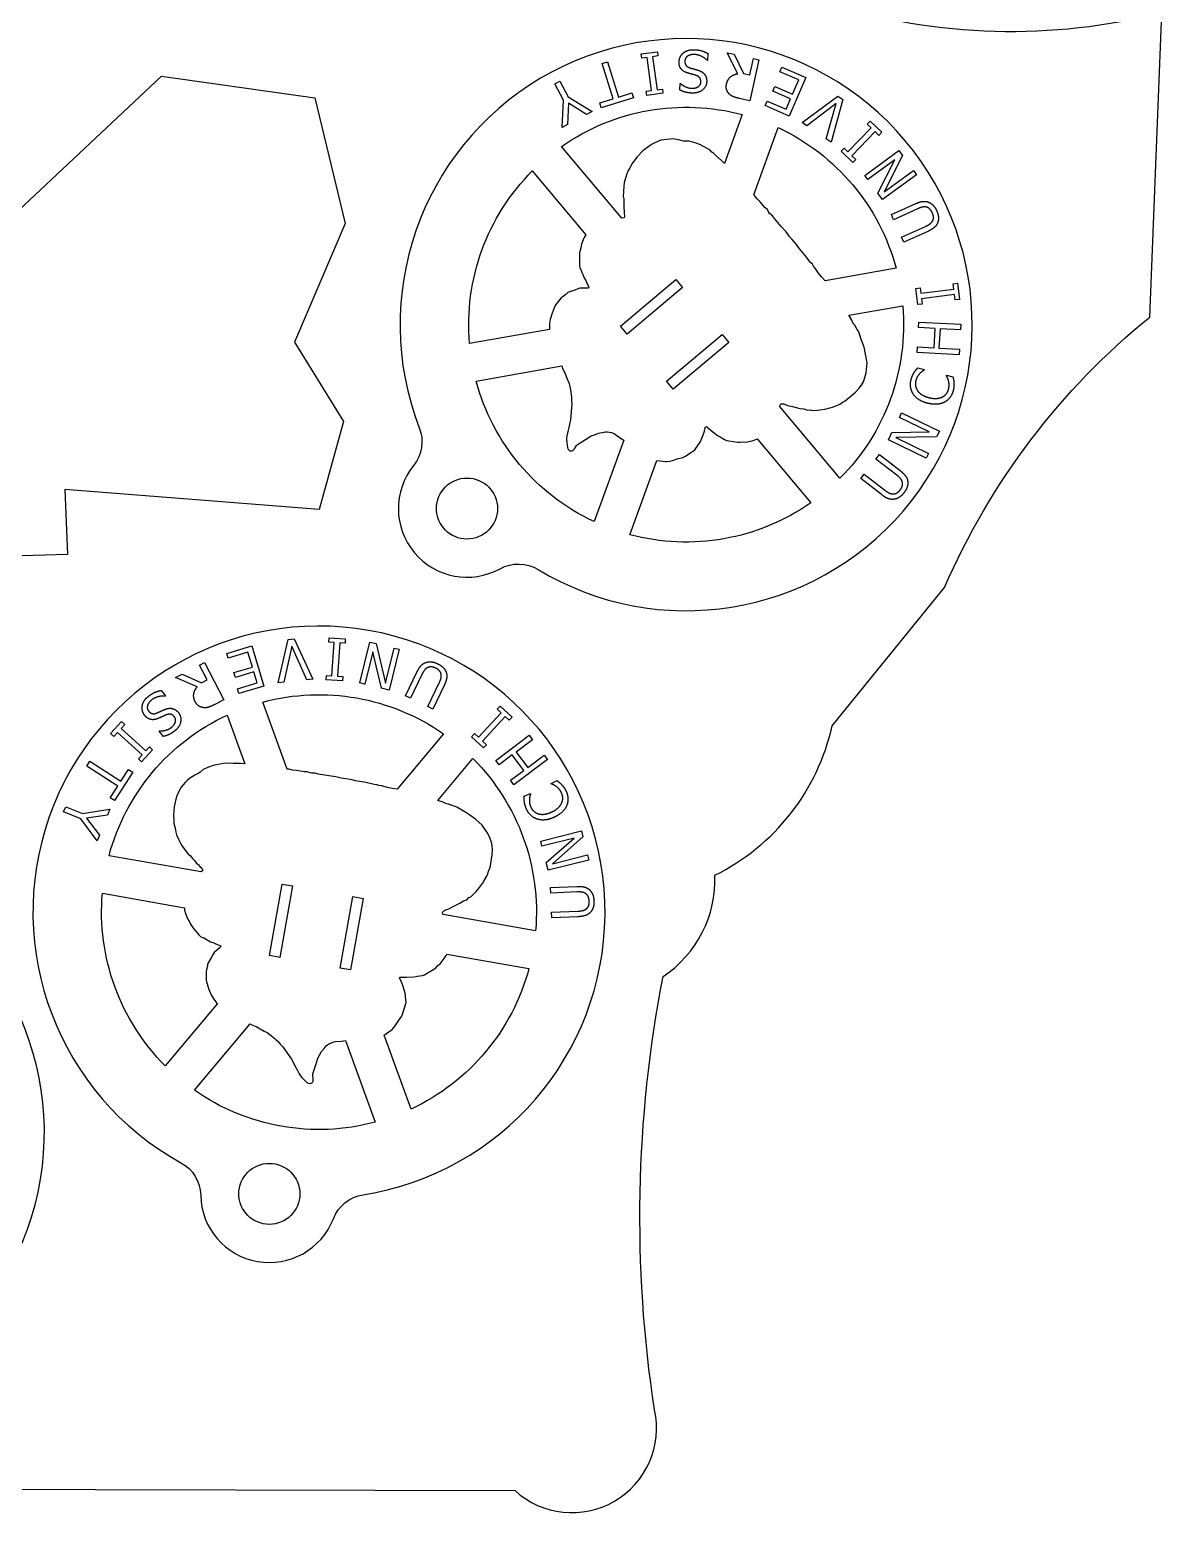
# Model space of a CAD drawing. Header units: millimetres. Extents: x -19 to 172, y -2 to 150.
# Drawn here: x 112.2 to 171.5, y -2.3 to 76.5 of the extents above; entities that cross this region are included whole.
import ezdxf

# ---------------------------------------------------------------- set-up
doc = ezdxf.new("R2010")
doc.units = ezdxf.units.MM
doc.layers.add('SCRAP_OUTLINE', color=8, linetype='Continuous')

msp = doc.modelspace()

# ---------------------------------------------------------------- linework, layer by layer
for points in [[(132.285, 53.696, 0.821365), (136.824, 48.285, -0.267689), (138.822, 48.244, 6.023346), (132.591, 55.67, -0.267689)], [(148.593, 69.533), (148.437, 69.684), (148.135, 69.949), (148.033, 70.049), (147.931, 70.123), (147.816, 70.238), (147.677, 70.308), (147.332, 70.509), (147.112, 70.603), (146.735, 70.708), (146.525, 70.701), (146.441, 70.708), (146.203, 70.769), (145.882, 70.817), (145.755, 70.813), (145.569, 70.794), (145.253, 70.745), (144.98, 70.63), (144.796, 70.541), (144.634, 70.439), (144.312, 70.19), (144.012, 69.883), (143.838, 69.648), (143.744, 69.538), (143.625, 69.301), (143.519, 69.12), (143.467, 68.983), (143.398, 68.753), (143.34, 68.52), (143.307, 68.334), (143.279, 67.785), (143.298, 67.75), (143.315, 67.683), (143.307, 67.501), (143.32, 67.343), (143.31, 67.193), (143.331, 67.064), (143.333, 66.926), (143.351, 66.79), (143.345, 66.722), (143.322, 66.683), (143.309, 66.674), (143.205, 66.661), (140.048, 70.424, -0.221398), (149.525, 72.095)], [(151.405, 71.411, -0.221398), (157.591, 64.039), (153.864, 63.382), (153.683, 63.59), (153.529, 63.781), (153.343, 64.049), (153.259, 64.149), (153.199, 64.247), (153.098, 64.347), (152.827, 64.704), (152.474, 65.125), (152.369, 65.275), (152.147, 65.54), (151.979, 65.718), (151.817, 65.953), (151.567, 66.221), (151.214, 66.642), (151.111, 66.794), (150.96, 66.915), (150.916, 66.968), (150.84, 67.11), (150.718, 67.207), (150.443, 67.534), (150.302, 67.68), (150.18, 67.843), (150.125, 67.895)], [(141.329, 65.786), (141.246, 65.686), (141.174, 65.524), (141.101, 65.299), (141.082, 65.221), (141.065, 65.096), (141.021, 64.973), (140.998, 64.864), (140.986, 64.646), (140.987, 64.189), (141.008, 64.075), (141.082, 63.924), (141.228, 63.543), (141.318, 63.389), (141.391, 63.215), (141.486, 63.064), (141.489, 63.043), (141.482, 63.022), (141.458, 63.001), (141.423, 62.992), (141.014, 62.989), (140.905, 62.964), (140.747, 62.896), (140.382, 62.761), (140.346, 62.739), (140.276, 62.67), (140.125, 62.562), (140.031, 62.484), (139.742, 62.133), (139.719, 62.093), (139.661, 61.97), (139.556, 61.688), (139.46, 61.359), (139.422, 61.136), (139.409, 60.9), (139.417, 60.834), (135.224, 60.095, -0.221398), (138.515, 69.138)], [(151.478, 56.802), (151.488, 56.833), (151.53, 56.896), (151.569, 56.921), (151.633, 56.932), (151.697, 56.923), (151.901, 56.842), (152.158, 56.795), (152.544, 56.692), (152.758, 56.659), (152.884, 56.61), (152.935, 56.601), (153.093, 56.609), (153.193, 56.587), (153.456, 56.599), (153.59, 56.61), (153.857, 56.651), (154.119, 56.717), (154.247, 56.759), (154.57, 56.875), (154.647, 56.913), (154.765, 57.005), (154.925, 57.089), (155.032, 57.167), (155.468, 57.539), (155.66, 57.751), (155.774, 57.908), (155.873, 58.078), (155.948, 58.304), (156.017, 58.55), (156.07, 59.071), (155.994, 59.539), (155.908, 59.897), (155.833, 60.131), (155.749, 60.363), (155.657, 60.657), (155.615, 60.731), (155.544, 60.828), (155.424, 61.046), (155.346, 61.139), (155.268, 61.313), (155.113, 61.571), (157.938, 62.069, -0.221398), (154.647, 53.026)], [(141.757, 50.753, -0.221398), (135.571, 58.125), (140.061, 58.917), (140.106, 58.78), (140.204, 58.597), (140.37, 58.152), (140.439, 57.999), (140.499, 57.744), (140.557, 57.416), (140.574, 57.264), (140.563, 57.092), (140.595, 56.886), (140.518, 56.111), (140.406, 55.62), (140.384, 55.48), (140.331, 55.259), (140.314, 55.125), (140.314, 55.02), (140.357, 54.646), (140.385, 54.578), (140.447, 54.508), (140.506, 54.474), (140.55, 54.464), (140.594, 54.466), (140.637, 54.482), (140.677, 54.512), (140.727, 54.569), (140.83, 54.74), (140.879, 54.801), (141.301, 55.057), (141.602, 55.258), (141.78, 55.308), (141.986, 55.396), (142.185, 55.426), (142.361, 55.469), (142.454, 55.468), (142.565, 55.448), (142.675, 55.418), (142.8, 55.372), (142.884, 55.329), (143.134, 55.138), (143.314, 55.03)], [(145.05, 53.952), (145.502, 53.901), (145.563, 53.9), (145.72, 53.919), (145.872, 53.959), (146.169, 54.062), (146.399, 54.114), (146.544, 54.193), (146.827, 54.385), (146.95, 54.456), (147.031, 54.521), (147.309, 54.917), (147.454, 55.25), (147.538, 55.503), (147.582, 55.68), (147.602, 55.72), (147.617, 55.732), (147.648, 55.734), (147.684, 55.712), (147.896, 55.525), (148.226, 55.271), (148.368, 55.204), (148.6, 55.054), (148.709, 55.013), (148.826, 54.989), (149.274, 54.923), (149.395, 54.912), (149.545, 54.932), (149.699, 54.925), (150.046, 54.997), (150.233, 55.058), (150.302, 55.092), (153.114, 51.74, -0.221398), (143.637, 50.069)], [(121.127, 15.434, 0.821365), (128.083, 14.208, -0.267689), (129.639, 15.461, 6.023346), (120.093, 17.144, -0.267689)], [(124.387, 41.295, -0.221398), (133.864, 39.624), (131.432, 36.725), (131.159, 36.768), (130.919, 36.816), (130.604, 36.902), (130.475, 36.924), (130.366, 36.96), (130.224, 36.972), (129.787, 37.072), (129.247, 37.167), (129.069, 37.215), (128.729, 37.275), (128.486, 37.303), (128.211, 37.379), (127.847, 37.424), (127.307, 37.519), (127.13, 37.569), (126.936, 37.565), (126.868, 37.578), (126.718, 37.637), (126.563, 37.633), (126.143, 37.707), (125.94, 37.728), (125.742, 37.775), (125.666, 37.779)], [(123.44, 38.049), (123.223, 38.065), (122.822, 38.074), (122.679, 38.084), (122.554, 38.076), (122.391, 38.09), (122.241, 38.054), (121.847, 37.986), (121.618, 37.916), (121.262, 37.755), (121.106, 37.615), (121.036, 37.566), (120.815, 37.459), (120.538, 37.29), (120.444, 37.205), (120.313, 37.071), (120.103, 36.831), (119.967, 36.567), (119.883, 36.381), (119.825, 36.198), (119.738, 35.801), (119.706, 35.373), (119.724, 35.081), (119.722, 34.937), (119.784, 34.678), (119.819, 34.471), (119.867, 34.333), (119.962, 34.113), (120.068, 33.896), (120.161, 33.733), (120.493, 33.294), (120.53, 33.28), (120.586, 33.239), (120.697, 33.095), (120.809, 32.982), (120.897, 32.861), (120.997, 32.775), (121.087, 32.671), (121.188, 32.578), (121.227, 32.522), (121.234, 32.478), (121.231, 32.462), (121.159, 32.386), (116.321, 33.239, -0.221398), (122.507, 40.611)], [(133.834, 30.151), (133.822, 30.181), (133.813, 30.257), (133.827, 30.301), (133.869, 30.35), (133.924, 30.385), (134.132, 30.453), (134.359, 30.583), (134.721, 30.752), (134.906, 30.865), (135.034, 30.908), (135.079, 30.933), (135.195, 31.041), (135.285, 31.089), (135.479, 31.267), (135.575, 31.362), (135.753, 31.565), (135.911, 31.784), (135.982, 31.899), (136.155, 32.194), (136.19, 32.273), (136.221, 32.42), (136.29, 32.587), (136.322, 32.715), (136.417, 33.28), (136.427, 33.566), (136.414, 33.76), (136.38, 33.953), (136.292, 34.175), (136.187, 34.407), (135.893, 34.841), (135.533, 35.15), (135.238, 35.37), (135.03, 35.501), (134.816, 35.624), (134.557, 35.79), (134.478, 35.82), (134.361, 35.848), (134.129, 35.938), (134.009, 35.96), (133.838, 36.043), (133.553, 36.141), (135.397, 38.338, -0.221398), (138.688, 29.295)], [(101.462, 34.431, 0.821365), (94.4, 34.431, -0.267689), (93.084, 32.927, 6.023346), (102.778, 32.927, -0.267689)], [(120.284, 30.509), (120.285, 30.379), (120.333, 30.209), (120.422, 29.99), (120.458, 29.918), (120.525, 29.811), (120.57, 29.689), (120.624, 29.59), (120.754, 29.416), (121.049, 29.066), (121.138, 28.993), (121.291, 28.925), (121.649, 28.726), (121.816, 28.666), (121.984, 28.58), (122.154, 28.526), (122.17, 28.512), (122.178, 28.491), (122.173, 28.459), (122.152, 28.43), (121.841, 28.164), (121.773, 28.075), (121.695, 27.921), (121.503, 27.584), (121.49, 27.544), (121.48, 27.446), (121.434, 27.266), (121.413, 27.146), (121.417, 26.691), (121.425, 26.646), (121.46, 26.514), (121.56, 26.23), (121.698, 25.917), (121.812, 25.722), (121.954, 25.533), (122.003, 25.488), (119.265, 22.226, -0.221398), (115.974, 31.269)], [(130.741, 23.836), (131.12, 24.087), (131.167, 24.125), (131.276, 24.242), (131.366, 24.37), (131.528, 24.64), (131.67, 24.827), (131.73, 24.981), (131.824, 25.31), (131.873, 25.443), (131.894, 25.545), (131.851, 26.028), (131.749, 26.375), (131.651, 26.623), (131.57, 26.787), (131.56, 26.831), (131.564, 26.85), (131.586, 26.871), (131.628, 26.877), (131.91, 26.87), (132.326, 26.887), (132.478, 26.928), (132.752, 26.963), (132.862, 27.001), (132.967, 27.057), (133.353, 27.294), (133.453, 27.364), (133.555, 27.476), (133.677, 27.57), (133.897, 27.848), (134.001, 28.015), (134.032, 28.085), (138.341, 27.325, -0.221398), (132.155, 19.953)], [(130.275, 19.269, -0.221398), (120.798, 20.94), (123.728, 24.432), (123.85, 24.356), (124.043, 24.279), (124.456, 24.045), (124.608, 23.973), (124.818, 23.816), (125.073, 23.601), (125.183, 23.496), (125.286, 23.357), (125.442, 23.22), (125.881, 22.577), (126.112, 22.129), (126.185, 22.007), (126.286, 21.803), (126.36, 21.69), (126.427, 21.609), (126.7, 21.351), (126.765, 21.317), (126.858, 21.303), (126.925, 21.315), (126.965, 21.335), (126.997, 21.365), (127.02, 21.405), (127.031, 21.454), (127.033, 21.53), (127.002, 21.727), (127.001, 21.805), (127.159, 22.272), (127.261, 22.62), (127.364, 22.773), (127.466, 22.973), (127.599, 23.124), (127.706, 23.27), (127.778, 23.329), (127.876, 23.385), (127.98, 23.433), (128.105, 23.477), (128.197, 23.498), (128.511, 23.513), (128.718, 23.546)]]:
    msp.add_lwpolyline(points, format="xyb", close=True)
for points in [[(142.178, 74.774), (142.458, 74.861), (143.033, 73.009), (143.738, 73.228), (143.815, 72.979), (142.126, 72.455), (142.049, 72.703), (142.753, 72.922)], [(144.257, 75.054), (144.227, 75.277), (145.072, 75.391), (145.102, 75.169), (144.825, 75.131), (145.06, 73.396), (145.337, 73.434), (145.367, 73.211), (144.523, 73.097), (144.493, 73.319), (144.77, 73.357), (144.535, 75.092)], [(151.595, 74.583), (152.859, 74.037), (151.986, 72.017), (150.723, 72.563), (150.826, 72.802), (151.821, 72.372), (152.06, 72.925), (151.132, 73.326), (151.235, 73.565), (152.163, 73.164), (152.487, 73.914), (151.492, 74.344)], [(140.352, 71.566), (140.078, 71.42), (140.157, 72.852), (139.699, 73.711), (139.957, 73.849), (140.4, 73.017), (141.648, 72.257), (141.361, 72.105), (140.404, 72.691)], [(152.918, 71.504), (152.671, 71.671), (154.533, 73.066), (154.795, 72.889), (154.187, 70.643), (153.927, 70.819), (154.448, 72.674)], [(156.073, 71.595), (156.228, 71.757), (156.843, 71.167), (156.688, 71.005), (156.486, 71.199), (155.274, 69.935), (155.476, 69.742), (155.321, 69.579), (154.705, 70.169), (154.861, 70.331), (155.063, 70.138), (156.275, 71.401)], [(155.95, 68.908), (157.726, 70.207), (157.919, 69.942), (156.963, 68.036), (158.494, 69.156), (158.655, 68.936), (156.879, 67.637), (156.634, 67.973), (157.517, 69.716), (156.111, 68.688)], [(143.133, 61.001), (146.045, 63.445), (146.397, 63.024), (143.485, 60.581)], [(160.582, 63.222), (160.805, 63.249), (160.909, 62.403), (160.686, 62.376), (160.652, 62.654), (158.914, 62.441), (158.948, 62.163), (158.725, 62.136), (158.622, 62.982), (158.845, 63.009), (158.879, 62.731), (160.616, 62.944)], [(158.789, 61.22), (160.985, 61.101), (160.969, 60.809), (159.894, 60.867), (159.839, 59.856), (160.915, 59.798), (160.899, 59.506), (158.702, 59.625), (158.718, 59.917), (159.579, 59.87), (159.634, 60.881), (158.773, 60.928)], [(145.55, 58.12), (148.462, 60.564), (148.815, 60.144), (145.903, 57.7)], [(157.88, 56.461), (159.859, 55.499), (159.715, 55.204), (157.584, 55.159), (159.289, 54.329), (159.17, 54.084), (157.192, 55.046), (157.373, 55.419), (159.327, 55.454), (157.761, 56.216)], [(122.494, 43.847), (123.813, 44.241), (124.443, 42.133), (123.124, 41.739), (123.05, 41.989), (124.088, 42.299), (123.916, 42.876), (122.947, 42.587), (122.873, 42.836), (123.841, 43.126), (123.607, 43.908), (122.569, 43.598)], [(125.486, 42.339), (125.19, 42.308), (125.719, 44.574), (126.033, 44.606), (127.011, 42.495), (126.699, 42.463), (125.906, 44.219)], [(127.844, 44.437), (127.859, 44.661), (128.709, 44.604), (128.695, 44.38), (128.415, 44.399), (128.299, 42.652), (128.579, 42.633), (128.564, 42.409), (127.713, 42.466), (127.728, 42.69), (128.008, 42.671), (128.124, 44.418)], [(129.477, 42.299), (130.003, 44.436), (130.322, 44.357), (130.814, 42.283), (131.267, 44.125), (131.532, 44.06), (131.006, 41.923), (130.603, 42.022), (130.158, 43.926), (129.742, 42.234)], [(136.681, 40.921), (136.835, 41.085), (137.458, 40.504), (137.304, 40.339), (137.1, 40.53), (135.905, 39.251), (136.11, 39.06), (135.956, 38.895), (135.333, 39.477), (135.487, 39.641), (135.691, 39.45), (136.886, 40.73)], [(116.57, 39.492), (116.404, 39.643), (116.977, 40.273), (117.143, 40.122), (116.955, 39.915), (118.25, 38.737), (118.439, 38.944), (118.605, 38.793), (118.032, 38.163), (117.865, 38.314), (118.054, 38.521), (116.758, 39.699)], [(136.594, 38.234), (138.353, 39.555), (138.529, 39.321), (137.668, 38.675), (138.276, 37.865), (139.137, 38.512), (139.312, 38.278), (137.553, 36.957), (137.377, 37.191), (138.067, 37.709), (137.46, 38.519), (136.769, 38.001)], [(115.157, 37.941), (115.315, 38.187), (116.947, 37.138), (117.346, 37.758), (117.565, 37.618), (116.608, 36.13), (116.389, 36.271), (116.788, 36.892)], [(115.82, 34.309), (115.704, 34.021), (114.844, 35.169), (113.941, 35.533), (114.05, 35.804), (114.925, 35.452), (116.369, 35.672), (116.247, 35.371), (115.137, 35.205)], [(138.957, 34.006), (141.091, 34.54), (141.171, 34.222), (139.567, 32.817), (141.407, 33.278), (141.473, 33.013), (139.339, 32.478), (139.238, 32.881), (140.713, 34.164), (139.023, 33.741)], [(124.741, 28.004), (125.401, 31.747), (125.942, 31.652), (125.282, 27.908)], [(128.445, 27.351), (129.105, 31.094), (129.645, 30.999), (128.985, 27.255)]]:
    msp.add_lwpolyline(points, close=True)
for points in [[(147.717, 75.306), (147.706, 74.938), (147.685, 74.939)], [(149.285, 74.233), (148.728, 75.337), (149.099, 75.255), (149.588, 74.25), (149.915, 74.178), (150.105, 75.032), (150.39, 74.969), (149.914, 72.821), (149.361, 72.944)], [(146.251, 73.382), (146.261, 73.731), (146.282, 73.731)], [(158.718, 67.154), (157.462, 66.583), (157.341, 66.849), (158.591, 67.417)], [(159.25, 65.968), (158, 65.4), (157.879, 65.666), (159.129, 66.234)], [(158.73, 58.817), (159.072, 58.728), (159.066, 58.706)], [(160.229, 58.406), (160.235, 58.427), (160.573, 58.339)], [(157.625, 53.194), (156.532, 54.037), (156.711, 54.269), (157.798, 53.43)], [(156.825, 52.169), (155.738, 53.008), (155.917, 53.24), (157.003, 52.401)], [(120.949, 42.094), (119.813, 42.582), (120.149, 42.757), (121.17, 42.302), (121.468, 42.457), (121.063, 43.233), (121.323, 43.369), (122.339, 41.417), (121.836, 41.155)], [(132.726, 42.735), (132.131, 41.49), (131.867, 41.616), (132.459, 42.855)], [(119.058, 41.908), (119.286, 41.62), (119.27, 41.607)], [(133.895, 42.168), (133.303, 40.93), (133.04, 41.056), (133.632, 42.294)], [(119.172, 39.492), (118.955, 39.766), (118.972, 39.78)], [(139.506, 37.005), (139.497, 37.024), (139.813, 37.174)], [(138.093, 36.356), (138.412, 36.508), (138.422, 36.487)], [(140.861, 31.338), (139.482, 31.282), (139.471, 31.574), (140.842, 31.63)], [(140.907, 30.039), (139.535, 29.983), (139.524, 30.275), (140.895, 30.331)]]:
    msp.add_lwpolyline(points)
for centre in [(135.09, 51.44), (124.726, 15.51)]:
    msp.add_circle(centre, 1.6)
for points in [[(146.208, 74.853), (146.211, 74.983), (146.324, 75.23), (146.421, 75.314)], [(146.421, 75.314), (146.528, 75.407), (146.799, 75.503), (147, 75.497)], [(146.514, 74.891), (146.51, 74.759), (146.635, 74.591), (146.775, 74.546)], [(147.014, 75.244), (146.772, 75.251), (146.518, 75.056), (146.514, 74.891)], [(147, 75.497), (147.239, 75.49), (147.571, 75.381), (147.717, 75.306)], [(147.685, 74.939), (147.545, 75.079), (147.183, 75.239), (147.014, 75.244)], [(146.628, 74.286), (146.404, 74.362), (146.202, 74.648), (146.208, 74.853)], [(147.076, 74.157), (146.984, 74.185), (146.717, 74.257), (146.628, 74.286)], [(146.775, 74.546), (146.876, 74.515), (147.044, 74.47), (147.169, 74.435)], [(147.353, 73.807), (147.357, 73.946), (147.214, 74.116), (147.076, 74.157)], [(147.169, 74.435), (147.283, 74.401), (147.46, 74.305), (147.527, 74.23)], [(147.527, 74.23), (147.593, 74.155), (147.662, 73.957), (147.659, 73.829)], [(148.7, 73.702), (148.752, 73.937), (149.063, 74.202), (149.285, 74.233)], [(146.901, 73.221), (146.716, 73.226), (146.39, 73.309), (146.251, 73.382)], [(146.282, 73.731), (146.385, 73.631), (146.709, 73.48), (146.889, 73.474)], [(146.889, 73.474), (147.092, 73.469), (147.349, 73.652), (147.353, 73.807)], [(147.659, 73.829), (147.651, 73.561), (147.224, 73.212), (146.901, 73.221)], [(148.839, 73.178), (148.742, 73.276), (148.662, 73.533), (148.7, 73.702)], [(149.361, 72.944), (149.176, 72.985), (148.936, 73.08), (148.839, 73.178)], [(158.591, 67.417), (158.8, 67.512), (159.137, 67.564), (159.288, 67.503)], [(159.155, 67.249), (159.056, 67.264), (158.853, 67.215), (158.718, 67.154)], [(159.489, 66.95), (159.432, 67.075), (159.261, 67.232), (159.155, 67.249)], [(159.288, 67.503), (159.426, 67.45), (159.632, 67.238), (159.716, 67.053)], [(159.716, 67.053), (159.796, 66.876), (159.823, 66.571), (159.773, 66.437)], [(159.129, 66.234), (159.268, 66.297), (159.44, 66.419), (159.494, 66.504)], [(159.773, 66.437), (159.717, 66.284), (159.464, 66.065), (159.25, 65.968)], [(159.494, 66.504), (159.551, 66.594), (159.549, 66.817), (159.489, 66.95)], [(158.38, 58.206), (158.408, 58.313), (158.487, 58.493), (158.532, 58.566)], [(158.532, 58.566), (158.573, 58.629), (158.674, 58.756), (158.73, 58.817)], [(158.826, 58.512), (158.76, 58.443), (158.653, 58.266), (158.621, 58.142)], [(159.066, 58.706), (159.021, 58.677), (158.894, 58.585), (158.826, 58.512)], [(160.341, 58.136), (160.317, 58.225), (160.254, 58.365), (160.229, 58.406)], [(160.573, 58.339), (160.587, 58.26), (160.615, 58.12), (160.62, 58.025)], [(158.494, 57.438), (158.384, 57.603), (158.324, 57.99), (158.38, 58.206)], [(158.621, 58.142), (158.586, 58.005), (158.635, 57.733), (158.718, 57.614)], [(158.718, 57.614), (158.803, 57.496), (159.107, 57.31), (159.312, 57.257)], [(160.007, 57.287), (160.136, 57.349), (160.305, 57.561), (160.34, 57.696)], [(160.584, 57.629), (160.53, 57.422), (160.3, 57.108), (160.127, 57.016)], [(160.34, 57.696), (160.372, 57.818), (160.365, 58.043), (160.341, 58.136)], [(160.62, 58.025), (160.627, 57.923), (160.617, 57.756), (160.584, 57.629)], [(159.236, 56.962), (158.968, 57.031), (158.607, 57.27), (158.494, 57.438)], [(160.127, 57.016), (159.955, 56.924), (159.505, 56.892), (159.236, 56.962)], [(159.312, 57.257), (159.531, 57.2), (159.875, 57.223), (160.007, 57.287)], [(157.913, 52.852), (157.88, 52.947), (157.742, 53.104), (157.625, 53.194)], [(157.798, 53.43), (157.98, 53.289), (158.183, 53.015), (158.2, 52.854)], [(157.805, 52.418), (157.889, 52.526), (157.947, 52.751), (157.913, 52.852)], [(158.2, 52.854), (158.217, 52.707), (158.126, 52.426), (158.002, 52.265)], [(157.484, 51.926), (157.323, 51.904), (157.011, 52.026), (156.825, 52.169)], [(157.003, 52.401), (157.125, 52.307), (157.313, 52.212), (157.413, 52.204)], [(157.413, 52.204), (157.519, 52.197), (157.715, 52.302), (157.805, 52.418)], [(158.002, 52.265), (157.883, 52.111), (157.627, 51.945), (157.484, 51.926)], [(132.459, 42.855), (132.558, 43.062), (132.783, 43.318), (132.938, 43.369)], [(132.938, 43.369), (133.077, 43.417), (133.371, 43.387), (133.555, 43.299)], [(133, 43.088), (132.914, 43.037), (132.79, 42.869), (132.726, 42.735)], [(133.447, 43.074), (133.323, 43.133), (133.091, 43.143), (133, 43.088)], [(133.738, 42.735), (133.723, 42.841), (133.579, 43.011), (133.447, 43.074)], [(133.555, 43.299), (133.73, 43.215), (133.947, 42.999), (133.995, 42.864)], [(133.632, 42.294), (133.698, 42.432), (133.752, 42.636), (133.738, 42.735)], [(133.995, 42.864), (134.05, 42.711), (133.997, 42.38), (133.895, 42.168)], [(118.386, 41.594), (118.573, 41.742), (118.898, 41.872), (119.058, 41.908)], [(120.842, 41.311), (120.731, 41.525), (120.799, 41.928), (120.949, 42.094)], [(118.193, 40.591), (118.112, 40.693), (118.04, 40.954), (118.06, 41.081)], [(118.06, 41.081), (118.083, 41.222), (118.228, 41.469), (118.386, 41.594)], [(118.56, 41.409), (118.37, 41.258), (118.301, 40.947), (118.403, 40.817)], [(119.27, 41.607), (119.072, 41.623), (118.693, 41.514), (118.56, 41.409)], [(121.286, 41), (121.149, 41.013), (120.922, 41.158), (120.842, 41.311)], [(121.836, 41.155), (121.668, 41.068), (121.423, 40.987), (121.286, 41)], [(118.88, 40.427), (118.659, 40.341), (118.32, 40.43), (118.193, 40.591)], [(118.403, 40.817), (118.485, 40.713), (118.689, 40.665), (118.825, 40.721)], [(118.825, 40.721), (118.922, 40.761), (119.08, 40.836), (119.199, 40.889)], [(119.305, 40.616), (119.217, 40.578), (118.966, 40.462), (118.88, 40.427)], [(119.199, 40.889), (119.307, 40.936), (119.505, 40.977), (119.605, 40.962)], [(119.743, 40.526), (119.657, 40.635), (119.438, 40.673), (119.305, 40.616)], [(119.601, 39.973), (119.76, 40.099), (119.839, 40.405), (119.743, 40.526)], [(119.605, 40.962), (119.703, 40.947), (119.883, 40.84), (119.963, 40.739)], [(119.963, 40.739), (120.129, 40.529), (120.027, 39.987), (119.773, 39.786)], [(118.972, 39.78), (119.114, 39.769), (119.46, 39.861), (119.601, 39.973)], [(119.773, 39.786), (119.628, 39.671), (119.326, 39.525), (119.172, 39.492)], [(139.813, 37.174), (139.875, 37.123), (139.986, 37.034), (140.051, 36.964)], [(138.103, 36.037), (138.094, 36.111), (138.089, 36.273), (138.093, 36.356)], [(138.422, 36.487), (138.407, 36.436), (138.369, 36.284), (138.363, 36.184)], [(139.766, 36.87), (139.69, 36.922), (139.552, 36.989), (139.506, 37.005)], [(140.047, 36.532), (139.993, 36.646), (139.844, 36.814), (139.766, 36.87)], [(140.056, 36.005), (140.114, 36.135), (140.107, 36.406), (140.047, 36.532)], [(140.051, 36.964), (140.121, 36.891), (140.221, 36.757), (140.278, 36.638)], [(140.278, 36.638), (140.37, 36.444), (140.395, 36.056), (140.321, 35.874)], [(138.218, 35.663), (138.171, 35.763), (138.116, 35.952), (138.103, 36.037)], [(138.799, 35.148), (138.609, 35.203), (138.314, 35.462), (138.218, 35.663)], [(138.363, 36.184), (138.357, 36.089), (138.389, 35.885), (138.444, 35.769)], [(138.444, 35.769), (138.505, 35.642), (138.717, 35.464), (138.858, 35.427)], [(138.858, 35.427), (138.999, 35.391), (139.351, 35.444), (139.543, 35.535)], [(139.543, 35.535), (139.747, 35.633), (139.995, 35.871), (140.056, 36.005)], [(140.321, 35.874), (140.249, 35.694), (139.925, 35.38), (139.674, 35.26)], [(139.674, 35.26), (139.424, 35.141), (138.993, 35.092), (138.799, 35.148)], [(140.842, 31.63), (141.072, 31.639), (141.404, 31.56), (141.521, 31.447)], [(141.302, 31.261), (141.216, 31.313), (141.009, 31.344), (140.861, 31.338)], [(141.498, 30.859), (141.493, 30.996), (141.393, 31.206), (141.302, 31.261)], [(141.335, 30.444), (141.422, 30.506), (141.504, 30.713), (141.498, 30.859)], [(141.521, 31.447), (141.628, 31.346), (141.739, 31.072), (141.748, 30.869)], [(141.748, 30.869), (141.755, 30.675), (141.666, 30.382), (141.568, 30.277)], [(140.895, 30.331), (141.048, 30.338), (141.253, 30.385), (141.335, 30.444)], [(141.568, 30.277), (141.459, 30.156), (141.142, 30.049), (140.907, 30.039)]]:
    msp.add_open_spline(points, degree=2)
at = {"layer": 'SCRAP_OUTLINE'}
msp.add_lwpolyline([(0, 0), (68.949, 0.744), (73.545, -0.008, -0.671138), (76.829, -2.268), (78.905, 0.099), (137.609, -0.051, 0.732081), (144.924, 4.193, -0.086172), (145.372, 26.904, 0.261147), (148.089, 32.215, 0.226503), (154.235, 40.046), (160.134, 47.302, -0.121116), (170.891, 61.479), (171.529, 77.429, -0.138972), (154.06, 77.902)], format="xyb", dxfattribs=at)
msp.add_lwpolyline([(98.389, 69.111), (106.496, 67.672), (111.573, 67.066), (119.074, 74.112), (127.105, 72.976), (128.697, 66.384), (126.045, 60.171), (128.621, 56.003), (127.333, 51.382), (113.997, 52.442), (114.149, 49.033), (108.769, 48.881), (103.844, 51.382), (100.359, 51.382), (98.541, 53.655), (96.268, 56.382), (96.798, 61.762), (94.752, 67.975), (90.206, 68.808), (87.251, 72.294), (91.646, 73.354)], close=True, dxfattribs=at)

doc.saveas('drawing.dxf')
